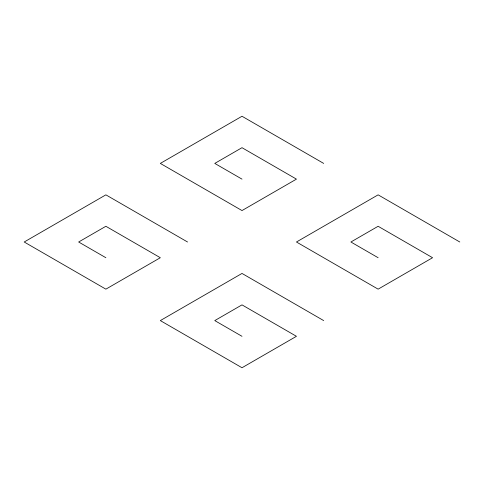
<?xml version="1.0" encoding="UTF-8"?>
<svg xmlns="http://www.w3.org/2000/svg" width="484" height="484" viewBox="0 0 484 484"><rect width="100%" height="100%" fill="white"/><g stroke="black" fill="none" stroke-linecap="round" stroke-linejoin="round"><path stroke-width="0.73" d="M323.675 163.411L242 116.257L160.325 163.411L242 210.564L296.45 179.128L242 147.693L214.775 163.411L242 179.128M459.8 242L378.125 194.846L296.45 242L378.125 289.154L432.575 257.718L378.125 226.282L350.9 242L378.125 257.718M187.55 242L105.875 194.846L24.2 242L105.875 289.154L160.325 257.718L105.875 226.282L78.65 242L105.875 257.718M323.675 320.589L242 273.436L160.325 320.589L242 367.743L296.45 336.307L242 304.872L214.775 320.589L242 336.307"/></g></svg>
